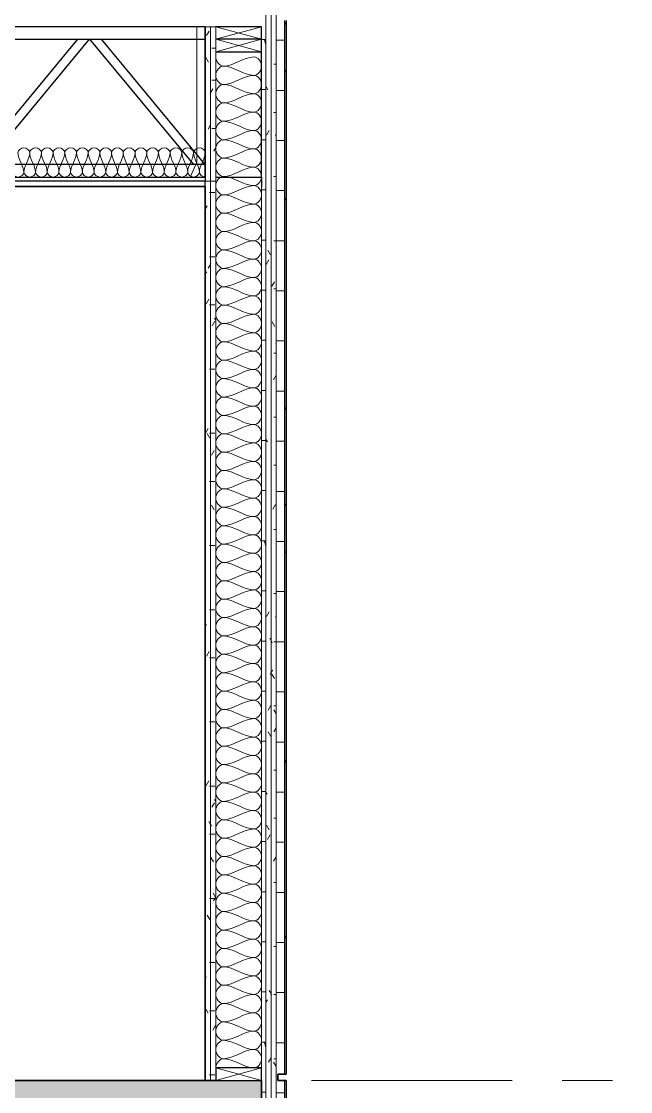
# Model space of a CAD drawing. Header units: inches. Extents: x 6 to 8416, y -388 to 6104.
# Drawn here: x 2359.9 to 2432.8, y 5347.7 to 5475.8 of the extents above; entities that cross this region are included whole.
import ezdxf

# ---------------------------------------------------------------- set-up
doc = ezdxf.new("R2010")
doc.units = ezdxf.units.IN
doc.header["$MEASUREMENT"] = 0
doc.linetypes.add('Center 1_2_', pattern=[42, 24, -6, 6, -6])
for name, color, linetype, lineweight in [('A-DETL', 90, 'Continuous', 13), ('A-DETL-GENF', 92, 'Continuous', 13), ('A-FLOR', 192, 'Continuous', 18), ('A-FLOR-LEVL', 51, 'Continuous', 13), ('A-FLOR-MCUT', 51, 'Continuous', 25), ('A-FLOR-PATT', 8, 'Continuous', 35), ('A-WALL', 113, 'Continuous', 25), ('A-WALL-PATT', 111, 'Continuous', 35)]:
    doc.layers.add(name, color=color, linetype=linetype, lineweight=lineweight)
pattern_1 = [(0, (2370.89, 5497.5), (0, 60), [60, 0, 0, 0]), (284.036, (2411.69, 5509.5), (59.99915, -180.0005), [12.369, -235.017]), (284.036, (2409.29, 5509.5), (59.99915, -180.0005), [12.369, -235.017]), (284.036, (2406.89, 5509.5), (59.99915, -180.0005), [12.369, -235.017]), (284.036, (2375.69, 5521.5), (59.99915, -180.0005), [12.369, -235.017]), (284.036, (2373.29, 5521.5), (59.99915, -180.0005), [12.369, -235.017]), (284.036, (2370.89, 5521.5), (59.99915, -180.0005), [12.369, -235.017]), (284.036, (2393.69, 5533.5), (59.99915, -180.0005), [12.369, -235.017]), (284.036, (2391.29, 5533.5), (59.99915, -180.0005), [12.369, -235.017]), (284.036, (2388.89, 5533.5), (59.99915, -180.0005), [12.369, -235.017]), (284.036, (2411.69, 5545.5), (59.99915, -180.0005), [12.369, -235.017]), (284.036, (2409.29, 5545.5), (59.99915, -180.0005), [12.369, -235.017]), (284.036, (2406.89, 5545.5), (59.99915, -180.0005), [12.369, -235.017]), (284.036, (2375.69, 5557.5), (59.99915, -180.0005), [12.369, -235.017]), (284.036, (2373.29, 5557.5), (59.99915, -180.0005), [12.369, -235.017]), (284.036, (2370.89, 5557.5), (59.99915, -180.0005), [12.369, -235.017]), (0, (2370.89, 5503.5), (0, 60), [60, 0, 0, 0]), (0, (2370.89, 5509.5), (0, 60), [60, 0, 0, 0]), (0, (2370.89, 5515.5), (0, 60), [60, 0, 0, 0]), (0, (2370.89, 5521.5), (0, 60), [60, 0, 0, 0]), (0, (2370.89, 5527.5), (0, 60), [60, 0, 0, 0]), (0, (2370.89, 5533.5), (0, 60), [60, 0, 0, 0]), (0, (2370.89, 5539.5), (0, 60), [60, 0, 0, 0]), (0, (2370.89, 5545.5), (0, 60), [60, 0, 0, 0]), (0, (2370.89, 5551.5), (0, 60), [60, 0, 0, 0])]
pattern_2 = [(0, (2370.8895, 5497.5), (7.68, 1.92), [0.6336, -5.126, 0.6336, -5.126, -30.72]), (0, (2370.8895, 5497.5), (7.68, 1.92), [-11.52, 0.6336, -10.886, 0.6336, -5.126, -13.44]), (0, (2370.8895, 5497.5), (7.68, 1.92), [-28.8, 0.6336, -3.206, 0.6336, -8.966]), (120, (2373.7695, 5498.46), (-5.502769, 5.691075), [0.6336, -5.126, 0.6336, -5.126, -30.72]), (120, (2373.7695, 5498.46), (-5.502769, 5.691075), [-11.52, 0.6336, -10.886, 0.6336, -5.126, -13.44]), (120, (2373.7695, 5498.46), (-5.502769, 5.691075), [-28.8, 0.6336, -3.206, 0.6336, -8.966]), (240, (2374.7295, 5502.3), (-2.177231, -7.611075), [0.6336, -5.126, 0.6336, -5.126, -30.72]), (240, (2374.7295, 5502.3), (-2.177231, -7.611075), [-11.52, 0.6336, -10.886, 0.6336, -5.126, -13.44]), (240, (2374.7295, 5502.3), (-2.177231, -7.611075), [-28.8, 0.6336, -3.206, 0.6336, -8.966])]
pattern_3 = [(0, (42.242, 5497.5), (7.68, 1.92), [0.6336, -5.126, 0.6336, -5.126, -30.72]), (0, (42.242, 5497.5), (7.68, 1.92), [-11.52, 0.6336, -10.886, 0.6336, -5.126, -13.44]), (0, (42.242, 5497.5), (7.68, 1.92), [-28.8, 0.6336, -3.206, 0.6336, -8.966]), (120, (45.122, 5498.46), (-5.50277, 5.691075), [0.6336, -5.126, 0.6336, -5.126, -30.72]), (120, (45.122, 5498.46), (-5.50277, 5.691075), [-11.52, 0.6336, -10.886, 0.6336, -5.126, -13.44]), (120, (45.122, 5498.46), (-5.50277, 5.691075), [-28.8, 0.6336, -3.206, 0.6336, -8.966]), (240, (46.082, 5502.3), (-2.17723, -7.611075), [0.6336, -5.126, 0.6336, -5.126, -30.72]), (240, (46.082, 5502.3), (-2.17723, -7.611075), [-11.52, 0.6336, -10.886, 0.6336, -5.126, -13.44]), (240, (46.082, 5502.3), (-2.17723, -7.611075), [-28.8, 0.6336, -3.206, 0.6336, -8.966])]

# ---------------------------------------------------------------- blocks, each defined once
blk = doc.blocks.new('06 Medium Load Wood Joist-Side-AM - 18_-20155754-WALL SECTION - BACK OF HOUSE')
at = {"layer": 'A-DETL-GENF', "lineweight": 25}
for p, q in [((53.25, 5475.12), (12.79, 5475.12)), ((11.72, 5473.62), (24.14, 5458.62)), ((12.79, 5473.62), (53.25, 5473.62)), ((25.56, 5458.62), (13.14, 5473.62)), ((37.98, 5473.62), (25.56, 5458.62)), ((26.98, 5458.62), (39.41, 5473.62)), ((39.41, 5473.62), (51.83, 5458.62)), ((53.25, 5458.62), (40.83, 5473.62)), ((53.25, 5458.62), (12.76, 5458.62)), ((12.76, 5457.12), (53.25, 5457.12))]:
    blk.add_line(p, q, dxfattribs=at)
blk = doc.blocks.new('06 Nominal Cut Lumber-Section-AM1 - 2x6 Section-9014713-WALL SECTION - BACK OF HOUSE')
at = {"layer": 'A-DETL-GENF', "lineweight": 25}
for p, q in [((60, 5475.125), (54.5, 5475.125)), ((60, 5473.625), (60, 5475.125))]:
    blk.add_line(p, q, dxfattribs=at)
at = {"layer": 'A-DETL-GENF'}
for p, q in [((54.5, 5475.125), (60, 5473.625)), ((54.5, 5473.625), (60, 5475.125))]:
    blk.add_line(p, q, dxfattribs=at)
blk = doc.blocks.new('06 Nominal Cut Lumber-Section-AM1 - 2x6 Section-16986702-WALL SECTION - BACK OF HOUSE')
at = {"layer": 'A-DETL-GENF', "lineweight": 25}
for p, q in [((60, 5473.625), (54.5, 5473.625)), ((60, 5472.125), (60, 5473.625)), ((54.5, 5472.125), (60, 5472.125))]:
    blk.add_line(p, q, dxfattribs=at)
at = {"layer": 'A-DETL-GENF'}
for p, q in [((54.5, 5472.125), (60, 5473.625)), ((54.5, 5473.625), (60, 5472.125))]:
    blk.add_line(p, q, dxfattribs=at)
blk = doc.blocks.new('09 GypsumWallboardTypeX-Section-AM - 5_8_-20133690-WALL SECTION - BACK OF HOUSE')
at = {"layer": 'A-DETL-GENF'}
h = blk.add_hatch(dxfattribs=at)
h.set_pattern_fill('FP_25', color=256, style=0, pattern_type=2)
h.set_pattern_definition(pattern_3)
h.paths.add_polyline_path([(54.5, 5456.625), (54.5, 5475.125), (53.875, 5475.125), (53.875, 5456.625)])
for p, q in [((54.5, 5475.125), (53.875, 5475.125)), ((54.5, 5456.625), (54.5, 5475.125)), ((53.875, 5456.625), (54.5, 5456.625))]:
    blk.add_line(p, q, dxfattribs=at)
blk = doc.blocks.new('09 GypsumWallboardTypeX-Section-AM - 5_8_-V52-WALL SECTION - BACK OF HOUSE')
at = {"layer": 'A-DETL-GENF'}
h = blk.add_hatch(dxfattribs=at)
h.set_pattern_fill('FP_25', color=256, style=0, pattern_type=2)
h.set_pattern_definition(pattern_3)
h.paths.add_polyline_path([(53.875, 5456.625), (53.875, 5475.125), (53.25, 5475.125), (53.25, 5456.625)])
at = {"layer": 'A-DETL-GENF', "lineweight": 25}
blk.add_line((53.25, 5475.125), (53.25, 5456.625), dxfattribs=at)
at = {"layer": 'A-DETL-GENF'}
for p, q in [((53.875, 5475.125), (53.25, 5475.125)), ((53.875, 5456.625), (53.875, 5475.125)), ((53.25, 5456.625), (53.875, 5456.625))]:
    blk.add_line(p, q, dxfattribs=at)
blk = doc.blocks.new('06-Framing-Joist Hanger-Top Hung-AM - 18_ Nominal-20148674-WALL SECTION - BACK OF HOUSE')
at = {"layer": 'A-DETL-GENF'}
for p, q in [((53.25, 5475.12), (52.25, 5475.12)), ((52.25, 5475.12), (52.25, 5458.89)), ((53.19, 5475.12), (53.19, 5457.12)), ((53.25, 5457.12), (53.25, 5475.12)), ((52.25, 5458.89), (51.47, 5457.21)), ((51.47, 5457.21), (51.47, 5457.12)), ((53.19, 5457.12), (51.47, 5457.12)), ((53.19, 5457.12), (53.25, 5457.12))]:
    blk.add_line(p, q, dxfattribs=at)
blk = doc.blocks.new('06 Nominal Cut Lumber-Section-AM1 - 2x6 Section-V86-WALL SECTION - BACK OF HOUSE')
at = {"layer": 'A-DETL-GENF', "lineweight": 25}
for p, q in [((60, 5350.5), (54.5, 5350.5)), ((54.5, 5350.5), (54.5, 5349)), ((60, 5349), (60, 5350.5)), ((54.5, 5349), (60, 5349))]:
    blk.add_line(p, q, dxfattribs=at)
at = {"layer": 'A-DETL-GENF'}
for p, q in [((54.5, 5349), (60, 5350.5)), ((54.5, 5350.5), (60, 5349))]:
    blk.add_line(p, q, dxfattribs=at)

msp = doc.modelspace()

# ---------------------------------------------------------------- hatches: boundary and pattern name
at = {"layer": 'A-DETL-GENF'}
h = msp.add_hatch(dxfattribs=at)
h.set_pattern_fill('FP_21', color=135, style=0, pattern_type=2)
h.set_pattern_definition([(50, (2370.8895, 5497.5), (6.886, -0.6021), [0.72, -7.92]), (355, (2370.8895, 5497.5), (-1.33176, 7.22055), [0.576, -6.336]), (100.451, (2371.4635, 5497.45), (5.55363, 6.6182), [0.61191, -6.731]), (46.184, (2370.8895, 5499.42), (10.24564, -1.58893), [1.08, -11.88]), (96.636, (2371.744, 5499.288), (8.97244, 9.3515), [0.91786, -10.096]), (351.184, (2370.89, 5499.42), (8.9732, 9.35123), [0.864, -9.504]), (21, (2371.8495, 5498.94), (5.73073, -3.865), [0.72, -7.92]), (326, (2371.8495, 5498.94), (2.33581, 6.96088), [0.576, -6.336]), (71.451, (2372.3275, 5498.618), (8.06588, 3.09595), [0.61191, -6.731]), (37.5, (2370.8895, 5497.5), (0.116866, 3.195478), [0.06336, -6.196, 0.06336, -6.369, -6.36]), (37.5, (2370.8895, 5497.5), (0.116866, 3.195478), [-12.691, 0.06336, -6.297]), (7.5, (2370.8895, 5497.5), (2.52543, 3.786025), [0.06336, -3.604, 0.06336, -6.052, -2.424]), (7.5, (2370.8895, 5497.5), (2.52543, 3.786025), [-9.782, 0.06336, -2.361]), (327.5, (2368.7485, 5497.5), (5.124369, -0.216176), [0.06336, -2.337, 0.06336, -7.425, -9.936]), (327.5, (2368.7485, 5497.5), (5.124369, -0.216176), [-9.888, 0.06336, -9.873]), (317.5, (2367.7885, 5497.5), (5.59833, 0.96141), [0.06336, -3.057, 0.06336, -4.909, -7.056]), (317.5, (2367.7885, 5497.5), (5.59833, 0.96141), [-8.093, 0.06336, -6.993])])
h.paths.add_polyline_path([(2266.14750214, 5333), (2388.64750214, 5333), (2388.64750214, 5349), (2196.64750214, 5349), (2196.64750214, 5333), (2265.64750214, 5333)])
at = {"layer": 'A-FLOR-PATT', "lineweight": 13}
h = msp.add_hatch(dxfattribs=at)
h.set_pattern_fill('FP_23', color=256, style=0, pattern_type=2)
h.set_pattern_definition(pattern_1)
h.paths.add_polyline_path([(2196.64750214, 5475.125), (2388.64750214, 5475.125), (2388.64750214, 5475.875), (2196.64750214, 5475.875)])
at = {"layer": 'A-WALL-PATT', "lineweight": 13}
h = msp.add_hatch(dxfattribs=at)
h.set_pattern_fill('FP_23', color=256, style=0, pattern_type=2)
h.set_pattern_definition(pattern_1)
h.paths.add_polyline_path([(2389.14750214, 5330.25), (2389.14750214, 5475.875), (2388.64750214, 5475.875), (2388.64750214, 5330.25)])
h = msp.add_hatch(dxfattribs=at)
h.set_pattern_fill('FP_25', color=256, style=0, pattern_type=2)
h.set_pattern_definition(pattern_2)
h.paths.add_polyline_path([(2389.77250214, 5330.25), (2389.77250214, 5475.875), (2389.14750214, 5475.875), (2389.14750214, 5330.25)])
h = msp.add_hatch(dxfattribs=at)
h.set_pattern_fill('FP_25', color=256, style=0, pattern_type=2)
h.set_pattern_definition(pattern_2)
h.paths.add_polyline_path([(2390.39750214, 5330.25), (2390.39750214, 5475.875), (2389.77250214, 5475.875), (2389.77250214, 5330.25)])
h = msp.add_hatch(dxfattribs=at)
h.set_pattern_fill('FP_22', color=256, style=0, pattern_type=2)
h.set_pattern_definition([(0, (2370.8895, 5497.5), (0, 6), []), (90, (2370.8895, 5497.5), (-6, 4e-16), [])])
h.paths.add_polyline_path([(2391.39750214, 5330.25), (2391.39750214, 5349), (2390.58500214, 5349), (2390.58500214, 5349.75), (2391.39750214, 5349.75), (2391.39750214, 5475.875), (2390.39750214, 5475.875), (2390.39750214, 5330.25)])
h = msp.add_hatch(dxfattribs=at)
h.set_pattern_fill('FP_25', color=256, style=0, pattern_type=2)
h.set_pattern_definition(pattern_2)
h.paths.add_polyline_path([(2391.39750214, 5330.25), (2391.58500214, 5330.25), (2391.58500214, 5349), (2391.39750214, 5349)])
h.paths.add_polyline_path([(2391.58500214, 5349.75), (2391.58500214, 5475.875), (2391.39750214, 5475.875), (2391.39750214, 5349.75)])
h = msp.add_hatch(dxfattribs=at)
h.set_pattern_fill('FP_25', color=256, style=0, pattern_type=2)
h.set_pattern_definition(pattern_2)
h.paths.add_polyline_path([(2381.97880296, 5349), (2382.52250214, 5349), (2382.52250214, 5456.625), (2381.89750214, 5456.625), (2381.89750214, 5349)])
h = msp.add_hatch(dxfattribs=at)
h.set_pattern_fill('FP_25', color=256, style=0, pattern_type=2)
h.set_pattern_definition(pattern_2)
h.paths.add_polyline_path([(2383.14750214, 5349), (2383.14750214, 5456.625), (2382.52250214, 5456.625), (2382.52250214, 5349), (2382.60380296, 5349)])

# ---------------------------------------------------------------- linework, layer by layer
at = {"layer": 'A-DETL', "lineweight": 35}
for p, q in [((2383.14750214, 5349), (2266.77250214, 5349)), ((2388.64750214, 5333), (2388.64750214, 5349))]:
    msp.add_line(p, q, dxfattribs=at)
at = {"layer": 'A-DETL'}
for points in [[(2384.06416881, 5470.4), (2383.632048, 5470.4), (2383.14750214, 5470.98145503), (2383.14750214, 5471.5)], [(2387.73083548, 5471.5), (2386.47099765, 5471.5), (2385.32400664, 5470.4), (2384.06416881, 5470.4)], [(2387.73083548, 5469.3), (2388.16295629, 5469.3), (2389.132048, 5470.4), (2388.16295629, 5471.5), (2387.73083548, 5471.5)], [(2384.06416881, 5468.2), (2383.632048, 5468.2), (2382.66295629, 5469.3), (2383.632048, 5470.4), (2384.06416881, 5470.4)], [(2384.06416881, 5470.4), (2385.32400664, 5470.4), (2386.47099765, 5469.3), (2387.73083548, 5469.3)], [(2387.73083548, 5469.3), (2386.47099765, 5469.3), (2385.32400664, 5468.2), (2384.06416881, 5468.2)], [(2387.73083548, 5467.1), (2388.16295629, 5467.1), (2389.132048, 5468.2), (2388.16295629, 5469.3), (2387.73083548, 5469.3)], [(2384.06416881, 5466), (2383.632048, 5466), (2382.66295629, 5467.1), (2383.632048, 5468.2), (2384.06416881, 5468.2)], [(2384.06416881, 5468.2), (2385.32400664, 5468.2), (2386.47099765, 5467.1), (2387.73083548, 5467.1)], [(2387.73083548, 5467.1), (2386.47099765, 5467.1), (2385.32400664, 5466), (2384.06416881, 5466)], [(2387.73083548, 5464.9), (2388.16295629, 5464.9), (2389.132048, 5466), (2388.16295629, 5467.1), (2387.73083548, 5467.1)], [(2384.06416881, 5463.8), (2383.632048, 5463.8), (2382.66295629, 5464.9), (2383.632048, 5466), (2384.06416881, 5466)], [(2384.06416881, 5466), (2385.32400664, 5466), (2386.47099765, 5464.9), (2387.73083548, 5464.9)], [(2387.73083548, 5464.9), (2386.47099765, 5464.9), (2385.32400664, 5463.8), (2384.06416881, 5463.8)], [(2387.73083548, 5462.7), (2388.16295629, 5462.7), (2389.132048, 5463.8), (2388.16295629, 5464.9), (2387.73083548, 5464.9)], [(2384.06416881, 5461.6), (2383.632048, 5461.6), (2382.66295629, 5462.7), (2383.632048, 5463.8), (2384.06416881, 5463.8)], [(2384.06416881, 5463.8), (2385.32400664, 5463.8), (2386.47099765, 5462.7), (2387.73083548, 5462.7)], [(2387.73083548, 5462.7), (2386.47099765, 5462.7), (2385.32400664, 5461.6), (2384.06416881, 5461.6)], [(2387.73083548, 5460.5), (2388.16295629, 5460.5), (2389.132048, 5461.6), (2388.16295629, 5462.7), (2387.73083548, 5462.7)], [(2384.06416881, 5459.4), (2383.632048, 5459.4), (2382.66295629, 5460.5), (2383.632048, 5461.6), (2384.06416881, 5461.6)], [(2384.06416881, 5461.6), (2385.32400664, 5461.6), (2386.47099765, 5460.5), (2387.73083548, 5460.5)], [(2360.89750214, 5460.04166667), (2360.89750214, 5460.31665264), (2360.19750214, 5460.93334736), (2359.49750214, 5460.31665264), (2359.49750214, 5460.04166667)], [(2359.49750214, 5460.04166667), (2359.49750214, 5459.23995168), (2360.19750214, 5458.51004832), (2360.19750214, 5457.70833333)], [(2360.19750214, 5457.70833333), (2360.19750214, 5458.51004832), (2360.89750214, 5459.23995168), (2360.89750214, 5460.04166667)], [(2362.29750214, 5460.04166667), (2362.29750214, 5460.31665264), (2361.59750214, 5460.93334736), (2360.89750214, 5460.31665264), (2360.89750214, 5460.04166667)], [(2360.89750214, 5460.04166667), (2360.89750214, 5459.23995168), (2361.59750214, 5458.51004832), (2361.59750214, 5457.70833333)], [(2361.59750214, 5457.70833333), (2361.59750214, 5458.51004832), (2362.29750214, 5459.23995168), (2362.29750214, 5460.04166667)], [(2363.69750214, 5460.04166667), (2363.69750214, 5460.31665264), (2362.99750214, 5460.93334736), (2362.29750214, 5460.31665264), (2362.29750214, 5460.04166667)], [(2362.29750214, 5460.04166667), (2362.29750214, 5459.23995168), (2362.99750214, 5458.51004832), (2362.99750214, 5457.70833333)], [(2362.99750214, 5457.70833333), (2362.99750214, 5458.51004832), (2363.69750214, 5459.23995168), (2363.69750214, 5460.04166667)], [(2365.09750214, 5460.04166667), (2365.09750214, 5460.31665264), (2364.39750214, 5460.93334736), (2363.69750214, 5460.31665264), (2363.69750214, 5460.04166667)], [(2363.69750214, 5460.04166667), (2363.69750214, 5459.23995168), (2364.39750214, 5458.51004832), (2364.39750214, 5457.70833333)], [(2364.39750214, 5457.70833333), (2364.39750214, 5458.51004832), (2365.09750214, 5459.23995168), (2365.09750214, 5460.04166667)], [(2366.49750214, 5460.04166667), (2366.49750214, 5460.31665264), (2365.79750214, 5460.93334736), (2365.09750214, 5460.31665264), (2365.09750214, 5460.04166667)], [(2365.09750214, 5460.04166667), (2365.09750214, 5459.23995168), (2365.79750214, 5458.51004832), (2365.79750214, 5457.70833333)], [(2365.79750214, 5457.70833333), (2365.79750214, 5458.51004832), (2366.49750214, 5459.23995168), (2366.49750214, 5460.04166667)], [(2367.89750214, 5460.04166667), (2367.89750214, 5460.31665264), (2367.19750214, 5460.93334736), (2366.49750214, 5460.31665264), (2366.49750214, 5460.04166667)], [(2366.49750214, 5460.04166667), (2366.49750214, 5459.23995168), (2367.19750214, 5458.51004832), (2367.19750214, 5457.70833333)], [(2367.19750214, 5457.70833333), (2367.19750214, 5458.51004832), (2367.89750214, 5459.23995168), (2367.89750214, 5460.04166667)], [(2369.29750214, 5460.04166667), (2369.29750214, 5460.31665264), (2368.59750214, 5460.93334736), (2367.89750214, 5460.31665264), (2367.89750214, 5460.04166667)], [(2367.89750214, 5460.04166667), (2367.89750214, 5459.23995168), (2368.59750214, 5458.51004832), (2368.59750214, 5457.70833333)], [(2368.59750214, 5457.70833333), (2368.59750214, 5458.51004832), (2369.29750214, 5459.23995168), (2369.29750214, 5460.04166667)], [(2370.69750214, 5460.04166667), (2370.69750214, 5460.31665264), (2369.99750214, 5460.93334736), (2369.29750214, 5460.31665264), (2369.29750214, 5460.04166667)], [(2369.29750214, 5460.04166667), (2369.29750214, 5459.23995168), (2369.99750214, 5458.51004832), (2369.99750214, 5457.70833333)], [(2369.99750214, 5457.70833333), (2369.99750214, 5458.51004832), (2370.69750214, 5459.23995168), (2370.69750214, 5460.04166667)], [(2372.09750214, 5460.04166667), (2372.09750214, 5460.31665264), (2371.39750214, 5460.93334736), (2370.69750214, 5460.31665264), (2370.69750214, 5460.04166667)], [(2370.69750214, 5460.04166667), (2370.69750214, 5459.23995168), (2371.39750214, 5458.51004832), (2371.39750214, 5457.70833333)], [(2371.39750214, 5457.70833333), (2371.39750214, 5458.51004832), (2372.09750214, 5459.23995168), (2372.09750214, 5460.04166667)], [(2373.49750214, 5460.04166667), (2373.49750214, 5460.31665264), (2372.79750214, 5460.93334736), (2372.09750214, 5460.31665264), (2372.09750214, 5460.04166667)], [(2372.09750214, 5460.04166667), (2372.09750214, 5459.23995168), (2372.79750214, 5458.51004832), (2372.79750214, 5457.70833333)], [(2372.79750214, 5457.70833333), (2372.79750214, 5458.51004832), (2373.49750214, 5459.23995168), (2373.49750214, 5460.04166667)], [(2374.89750214, 5460.04166667), (2374.89750214, 5460.31665264), (2374.19750214, 5460.93334736), (2373.49750214, 5460.31665264), (2373.49750214, 5460.04166667)], [(2373.49750214, 5460.04166667), (2373.49750214, 5459.23995168), (2374.19750214, 5458.51004832), (2374.19750214, 5457.70833333)], [(2374.19750214, 5457.70833333), (2374.19750214, 5458.51004832), (2374.89750214, 5459.23995168), (2374.89750214, 5460.04166667)], [(2376.29750214, 5460.04166667), (2376.29750214, 5460.31665264), (2375.59750214, 5460.93334736), (2374.89750214, 5460.31665264), (2374.89750214, 5460.04166667)], [(2374.89750214, 5460.04166667), (2374.89750214, 5459.23995168), (2375.59750214, 5458.51004832), (2375.59750214, 5457.70833333)], [(2375.59750214, 5457.70833333), (2375.59750214, 5458.51004832), (2376.29750214, 5459.23995168), (2376.29750214, 5460.04166667)], [(2377.69750214, 5460.04166667), (2377.69750214, 5460.31665264), (2376.99750214, 5460.93334736), (2376.29750214, 5460.31665264), (2376.29750214, 5460.04166667)], [(2376.29750214, 5460.04166667), (2376.29750214, 5459.23995168), (2376.99750214, 5458.51004832), (2376.99750214, 5457.70833333)], [(2376.99750214, 5457.70833333), (2376.99750214, 5458.51004832), (2377.69750214, 5459.23995168), (2377.69750214, 5460.04166667)], [(2379.09750214, 5460.04166667), (2379.09750214, 5460.31665264), (2378.39750214, 5460.93334736), (2377.69750214, 5460.31665264), (2377.69750214, 5460.04166667)], [(2377.69750214, 5460.04166667), (2377.69750214, 5459.23995168), (2378.39750214, 5458.51004832), (2378.39750214, 5457.70833333)], [(2378.39750214, 5457.70833333), (2378.39750214, 5458.51004832), (2379.09750214, 5459.23995168), (2379.09750214, 5460.04166667)], [(2380.49750214, 5460.04166667), (2380.49750214, 5460.31665264), (2379.79750214, 5460.93334736), (2379.09750214, 5460.31665264), (2379.09750214, 5460.04166667)], [(2379.09750214, 5460.04166667), (2379.09750214, 5459.23995168), (2379.79750214, 5458.51004832), (2379.79750214, 5457.70833333)], [(2379.79750214, 5457.70833333), (2379.79750214, 5458.51004832), (2380.49750214, 5459.23995168), (2380.49750214, 5460.04166667)], [(2381.89750214, 5460.04166667), (2381.89750214, 5460.31665264), (2381.19750214, 5460.93334736), (2380.49750214, 5460.31665264), (2380.49750214, 5460.04166667)], [(2380.49750214, 5460.04166667), (2380.49750214, 5459.23995168), (2381.19750214, 5458.51004832), (2381.19750214, 5457.70833333)], [(2381.19750214, 5457.70833333), (2381.19750214, 5458.51004832), (2381.89750214, 5459.23995168), (2381.89750214, 5460.04166667)], [(2384.06416881, 5457.2), (2383.632048, 5457.2), (2382.66295629, 5458.3), (2383.632048, 5459.4), (2384.06416881, 5459.4)], [(2387.73083548, 5460.5), (2386.47099765, 5460.5), (2385.32400664, 5459.4), (2384.06416881, 5459.4)], [(2384.06416881, 5459.4), (2385.32400664, 5459.4), (2386.47099765, 5458.3), (2387.73083548, 5458.3)], [(2387.73083548, 5458.3), (2388.16295629, 5458.3), (2389.132048, 5459.4), (2388.16295629, 5460.5), (2387.73083548, 5460.5)], [(2387.73083548, 5458.3), (2386.47099765, 5458.3), (2385.32400664, 5457.2), (2384.06416881, 5457.2)], [(2387.73083548, 5456.1), (2388.16295629, 5456.1), (2389.132048, 5457.2), (2388.16295629, 5458.3), (2387.73083548, 5458.3)], [(2360.19750214, 5457.70833333), (2360.19750214, 5457.43334736), (2359.49750214, 5456.81665264), (2358.79750214, 5457.43334736), (2358.79750214, 5457.70833333)], [(2361.59750214, 5457.70833333), (2361.59750214, 5457.43334736), (2360.89750214, 5456.81665264), (2360.19750214, 5457.43334736), (2360.19750214, 5457.70833333)], [(2362.99750214, 5457.70833333), (2362.99750214, 5457.43334736), (2362.29750214, 5456.81665264), (2361.59750214, 5457.43334736), (2361.59750214, 5457.70833333)], [(2364.39750214, 5457.70833333), (2364.39750214, 5457.43334736), (2363.69750214, 5456.81665264), (2362.99750214, 5457.43334736), (2362.99750214, 5457.70833333)], [(2365.79750214, 5457.70833333), (2365.79750214, 5457.43334736), (2365.09750214, 5456.81665264), (2364.39750214, 5457.43334736), (2364.39750214, 5457.70833333)], [(2367.19750214, 5457.70833333), (2367.19750214, 5457.43334736), (2366.49750214, 5456.81665264), (2365.79750214, 5457.43334736), (2365.79750214, 5457.70833333)], [(2368.59750214, 5457.70833333), (2368.59750214, 5457.43334736), (2367.89750214, 5456.81665264), (2367.19750214, 5457.43334736), (2367.19750214, 5457.70833333)], [(2369.99750214, 5457.70833333), (2369.99750214, 5457.43334736), (2369.29750214, 5456.81665264), (2368.59750214, 5457.43334736), (2368.59750214, 5457.70833333)], [(2371.39750214, 5457.70833333), (2371.39750214, 5457.43334736), (2370.69750214, 5456.81665264), (2369.99750214, 5457.43334736), (2369.99750214, 5457.70833333)], [(2372.79750214, 5457.70833333), (2372.79750214, 5457.43334736), (2372.09750214, 5456.81665264), (2371.39750214, 5457.43334736), (2371.39750214, 5457.70833333)], [(2374.19750214, 5457.70833333), (2374.19750214, 5457.43334736), (2373.49750214, 5456.81665264), (2372.79750214, 5457.43334736), (2372.79750214, 5457.70833333)], [(2375.59750214, 5457.70833333), (2375.59750214, 5457.43334736), (2374.89750214, 5456.81665264), (2374.19750214, 5457.43334736), (2374.19750214, 5457.70833333)], [(2376.99750214, 5457.70833333), (2376.99750214, 5457.43334736), (2376.29750214, 5456.81665264), (2375.59750214, 5457.43334736), (2375.59750214, 5457.70833333)], [(2378.39750214, 5457.70833333), (2378.39750214, 5457.43334736), (2377.69750214, 5456.81665264), (2376.99750214, 5457.43334736), (2376.99750214, 5457.70833333)], [(2379.79750214, 5457.70833333), (2379.79750214, 5457.43334736), (2379.09750214, 5456.81665264), (2378.39750214, 5457.43334736), (2378.39750214, 5457.70833333)], [(2381.19750214, 5457.70833333), (2381.19750214, 5457.43334736), (2380.49750214, 5456.81665264), (2379.79750214, 5457.43334736), (2379.79750214, 5457.70833333)], [(2381.89750214, 5457.125), (2381.56751898, 5457.125), (2381.19750214, 5457.43334736), (2381.19750214, 5457.70833333)], [(2384.06416881, 5455), (2383.632048, 5455), (2382.66295629, 5456.1), (2383.632048, 5457.2), (2384.06416881, 5457.2)], [(2384.06416881, 5457.2), (2385.32400664, 5457.2), (2386.47099765, 5456.1), (2387.73083548, 5456.1)], [(2387.73083548, 5456.1), (2386.47099765, 5456.1), (2385.32400664, 5455), (2384.06416881, 5455)], [(2387.73083548, 5453.9), (2388.16295629, 5453.9), (2389.132048, 5455), (2388.16295629, 5456.1), (2387.73083548, 5456.1)], [(2384.06416881, 5452.8), (2383.632048, 5452.8), (2382.66295629, 5453.9), (2383.632048, 5455), (2384.06416881, 5455)], [(2384.06416881, 5455), (2385.32400664, 5455), (2386.47099765, 5453.9), (2387.73083548, 5453.9)], [(2387.73083548, 5453.9), (2386.47099765, 5453.9), (2385.32400664, 5452.8), (2384.06416881, 5452.8)], [(2387.73083548, 5451.7), (2388.16295629, 5451.7), (2389.132048, 5452.8), (2388.16295629, 5453.9), (2387.73083548, 5453.9)], [(2384.06416881, 5450.6), (2383.632048, 5450.6), (2382.66295629, 5451.7), (2383.632048, 5452.8), (2384.06416881, 5452.8)], [(2384.06416881, 5452.8), (2385.32400664, 5452.8), (2386.47099765, 5451.7), (2387.73083548, 5451.7)], [(2387.73083548, 5451.7), (2386.47099765, 5451.7), (2385.32400664, 5450.6), (2384.06416881, 5450.6)], [(2387.73083548, 5449.5), (2388.16295629, 5449.5), (2389.132048, 5450.6), (2388.16295629, 5451.7), (2387.73083548, 5451.7)], [(2384.06416881, 5448.4), (2383.632048, 5448.4), (2382.66295629, 5449.5), (2383.632048, 5450.6), (2384.06416881, 5450.6)], [(2384.06416881, 5450.6), (2385.32400664, 5450.6), (2386.47099765, 5449.5), (2387.73083548, 5449.5)], [(2387.73083548, 5449.5), (2386.47099765, 5449.5), (2385.32400664, 5448.4), (2384.06416881, 5448.4)], [(2387.73083548, 5447.3), (2388.16295629, 5447.3), (2389.132048, 5448.4), (2388.16295629, 5449.5), (2387.73083548, 5449.5)], [(2384.06416881, 5446.2), (2383.632048, 5446.2), (2382.66295629, 5447.3), (2383.632048, 5448.4), (2384.06416881, 5448.4)], [(2384.06416881, 5448.4), (2385.32400664, 5448.4), (2386.47099765, 5447.3), (2387.73083548, 5447.3)], [(2387.73083548, 5447.3), (2386.47099765, 5447.3), (2385.32400664, 5446.2), (2384.06416881, 5446.2)], [(2387.73083548, 5445.1), (2388.16295629, 5445.1), (2389.132048, 5446.2), (2388.16295629, 5447.3), (2387.73083548, 5447.3)], [(2384.06416881, 5444), (2383.632048, 5444), (2382.66295629, 5445.1), (2383.632048, 5446.2), (2384.06416881, 5446.2)], [(2384.06416881, 5446.2), (2385.32400664, 5446.2), (2386.47099765, 5445.1), (2387.73083548, 5445.1)], [(2384.06416881, 5441.8), (2383.632048, 5441.8), (2382.66295629, 5442.9), (2383.632048, 5444), (2384.06416881, 5444)], [(2387.73083548, 5445.1), (2386.47099765, 5445.1), (2385.32400664, 5444), (2384.06416881, 5444)], [(2384.06416881, 5444), (2385.32400664, 5444), (2386.47099765, 5442.9), (2387.73083548, 5442.9)], [(2387.73083548, 5442.9), (2388.16295629, 5442.9), (2389.132048, 5444), (2388.16295629, 5445.1), (2387.73083548, 5445.1)], [(2387.73083548, 5442.9), (2386.47099765, 5442.9), (2385.32400664, 5441.8), (2384.06416881, 5441.8)], [(2387.73083548, 5440.7), (2388.16295629, 5440.7), (2389.132048, 5441.8), (2388.16295629, 5442.9), (2387.73083548, 5442.9)], [(2384.06416881, 5439.6), (2383.632048, 5439.6), (2382.66295629, 5440.7), (2383.632048, 5441.8), (2384.06416881, 5441.8)], [(2384.06416881, 5441.8), (2385.32400664, 5441.8), (2386.47099765, 5440.7), (2387.73083548, 5440.7)], [(2387.73083548, 5440.7), (2386.47099765, 5440.7), (2385.32400664, 5439.6), (2384.06416881, 5439.6)], [(2387.73083548, 5438.5), (2388.16295629, 5438.5), (2389.132048, 5439.6), (2388.16295629, 5440.7), (2387.73083548, 5440.7)], [(2384.06416881, 5437.4), (2383.632048, 5437.4), (2382.66295629, 5438.5), (2383.632048, 5439.6), (2384.06416881, 5439.6)], [(2384.06416881, 5439.6), (2385.32400664, 5439.6), (2386.47099765, 5438.5), (2387.73083548, 5438.5)], [(2387.73083548, 5438.5), (2386.47099765, 5438.5), (2385.32400664, 5437.4), (2384.06416881, 5437.4)], [(2387.73083548, 5436.3), (2388.16295629, 5436.3), (2389.132048, 5437.4), (2388.16295629, 5438.5), (2387.73083548, 5438.5)], [(2384.06416881, 5435.2), (2383.632048, 5435.2), (2382.66295629, 5436.3), (2383.632048, 5437.4), (2384.06416881, 5437.4)], [(2384.06416881, 5437.4), (2385.32400664, 5437.4), (2386.47099765, 5436.3), (2387.73083548, 5436.3)], [(2384.06416881, 5433), (2383.632048, 5433), (2382.66295629, 5434.1), (2383.632048, 5435.2), (2384.06416881, 5435.2)], [(2387.73083548, 5436.3), (2386.47099765, 5436.3), (2385.32400664, 5435.2), (2384.06416881, 5435.2)], [(2384.06416881, 5435.2), (2385.32400664, 5435.2), (2386.47099765, 5434.1), (2387.73083548, 5434.1)], [(2387.73083548, 5434.1), (2388.16295629, 5434.1), (2389.132048, 5435.2), (2388.16295629, 5436.3), (2387.73083548, 5436.3)], [(2387.73083548, 5434.1), (2386.47099765, 5434.1), (2385.32400664, 5433), (2384.06416881, 5433)], [(2387.73083548, 5431.9), (2388.16295629, 5431.9), (2389.132048, 5433), (2388.16295629, 5434.1), (2387.73083548, 5434.1)], [(2384.06416881, 5430.8), (2383.632048, 5430.8), (2382.66295629, 5431.9), (2383.632048, 5433), (2384.06416881, 5433)], [(2384.06416881, 5433), (2385.32400664, 5433), (2386.47099765, 5431.9), (2387.73083548, 5431.9)], [(2387.73083548, 5431.9), (2386.47099765, 5431.9), (2385.32400664, 5430.8), (2384.06416881, 5430.8)], [(2387.73083548, 5429.7), (2388.16295629, 5429.7), (2389.132048, 5430.8), (2388.16295629, 5431.9), (2387.73083548, 5431.9)], [(2384.06416881, 5428.6), (2383.632048, 5428.6), (2382.66295629, 5429.7), (2383.632048, 5430.8), (2384.06416881, 5430.8)], [(2384.06416881, 5430.8), (2385.32400664, 5430.8), (2386.47099765, 5429.7), (2387.73083548, 5429.7)], [(2387.73083548, 5429.7), (2386.47099765, 5429.7), (2385.32400664, 5428.6), (2384.06416881, 5428.6)], [(2387.73083548, 5427.5), (2388.16295629, 5427.5), (2389.132048, 5428.6), (2388.16295629, 5429.7), (2387.73083548, 5429.7)], [(2384.06416881, 5426.4), (2383.632048, 5426.4), (2382.66295629, 5427.5), (2383.632048, 5428.6), (2384.06416881, 5428.6)], [(2384.06416881, 5428.6), (2385.32400664, 5428.6), (2386.47099765, 5427.5), (2387.73083548, 5427.5)], [(2387.73083548, 5427.5), (2386.47099765, 5427.5), (2385.32400664, 5426.4), (2384.06416881, 5426.4)], [(2387.73083548, 5425.3), (2388.16295629, 5425.3), (2389.132048, 5426.4), (2388.16295629, 5427.5), (2387.73083548, 5427.5)], [(2384.06416881, 5424.2), (2383.632048, 5424.2), (2382.66295629, 5425.3), (2383.632048, 5426.4), (2384.06416881, 5426.4)], [(2384.06416881, 5426.4), (2385.32400664, 5426.4), (2386.47099765, 5425.3), (2387.73083548, 5425.3)], [(2387.73083548, 5425.3), (2386.47099765, 5425.3), (2385.32400664, 5424.2), (2384.06416881, 5424.2)], [(2387.73083548, 5423.1), (2388.16295629, 5423.1), (2389.132048, 5424.2), (2388.16295629, 5425.3), (2387.73083548, 5425.3)], [(2384.06416881, 5422), (2383.632048, 5422), (2382.66295629, 5423.1), (2383.632048, 5424.2), (2384.06416881, 5424.2)], [(2384.06416881, 5424.2), (2385.32400664, 5424.2), (2386.47099765, 5423.1), (2387.73083548, 5423.1)], [(2387.73083548, 5423.1), (2386.47099765, 5423.1), (2385.32400664, 5422), (2384.06416881, 5422)], [(2387.73083548, 5420.9), (2388.16295629, 5420.9), (2389.132048, 5422), (2388.16295629, 5423.1), (2387.73083548, 5423.1)], [(2384.06416881, 5419.8), (2383.632048, 5419.8), (2382.66295629, 5420.9), (2383.632048, 5422), (2384.06416881, 5422)], [(2384.06416881, 5422), (2385.32400664, 5422), (2386.47099765, 5420.9), (2387.73083548, 5420.9)], [(2384.06416881, 5417.6), (2383.632048, 5417.6), (2382.66295629, 5418.7), (2383.632048, 5419.8), (2384.06416881, 5419.8)], [(2387.73083548, 5420.9), (2386.47099765, 5420.9), (2385.32400664, 5419.8), (2384.06416881, 5419.8)], [(2384.06416881, 5419.8), (2385.32400664, 5419.8), (2386.47099765, 5418.7), (2387.73083548, 5418.7)], [(2387.73083548, 5418.7), (2388.16295629, 5418.7), (2389.132048, 5419.8), (2388.16295629, 5420.9), (2387.73083548, 5420.9)], [(2387.73083548, 5418.7), (2386.47099765, 5418.7), (2385.32400664, 5417.6), (2384.06416881, 5417.6)], [(2387.73083548, 5416.5), (2388.16295629, 5416.5), (2389.132048, 5417.6), (2388.16295629, 5418.7), (2387.73083548, 5418.7)], [(2384.06416881, 5415.4), (2383.632048, 5415.4), (2382.66295629, 5416.5), (2383.632048, 5417.6), (2384.06416881, 5417.6)], [(2384.06416881, 5417.6), (2385.32400664, 5417.6), (2386.47099765, 5416.5), (2387.73083548, 5416.5)], [(2387.73083548, 5416.5), (2386.47099765, 5416.5), (2385.32400664, 5415.4), (2384.06416881, 5415.4)], [(2387.73083548, 5414.3), (2388.16295629, 5414.3), (2389.132048, 5415.4), (2388.16295629, 5416.5), (2387.73083548, 5416.5)], [(2384.06416881, 5413.2), (2383.632048, 5413.2), (2382.66295629, 5414.3), (2383.632048, 5415.4), (2384.06416881, 5415.4)], [(2384.06416881, 5415.4), (2385.32400664, 5415.4), (2386.47099765, 5414.3), (2387.73083548, 5414.3)], [(2387.73083548, 5414.3), (2386.47099765, 5414.3), (2385.32400664, 5413.2), (2384.06416881, 5413.2)], [(2387.73083548, 5412.1), (2388.16295629, 5412.1), (2389.132048, 5413.2), (2388.16295629, 5414.3), (2387.73083548, 5414.3)], [(2384.06416881, 5411), (2383.632048, 5411), (2382.66295629, 5412.1), (2383.632048, 5413.2), (2384.06416881, 5413.2)], [(2384.06416881, 5413.2), (2385.32400664, 5413.2), (2386.47099765, 5412.1), (2387.73083548, 5412.1)], [(2387.73083548, 5412.1), (2386.47099765, 5412.1), (2385.32400664, 5411), (2384.06416881, 5411)], [(2387.73083548, 5409.9), (2388.16295629, 5409.9), (2389.132048, 5411), (2388.16295629, 5412.1), (2387.73083548, 5412.1)], [(2384.06416881, 5408.8), (2383.632048, 5408.8), (2382.66295629, 5409.9), (2383.632048, 5411), (2384.06416881, 5411)], [(2384.06416881, 5411), (2385.32400664, 5411), (2386.47099765, 5409.9), (2387.73083548, 5409.9)], [(2387.73083548, 5409.9), (2386.47099765, 5409.9), (2385.32400664, 5408.8), (2384.06416881, 5408.8)], [(2387.73083548, 5407.7), (2388.16295629, 5407.7), (2389.132048, 5408.8), (2388.16295629, 5409.9), (2387.73083548, 5409.9)], [(2384.06416881, 5406.6), (2383.632048, 5406.6), (2382.66295629, 5407.7), (2383.632048, 5408.8), (2384.06416881, 5408.8)], [(2384.06416881, 5408.8), (2385.32400664, 5408.8), (2386.47099765, 5407.7), (2387.73083548, 5407.7)], [(2387.73083548, 5407.7), (2386.47099765, 5407.7), (2385.32400664, 5406.6), (2384.06416881, 5406.6)], [(2387.73083548, 5405.5), (2388.16295629, 5405.5), (2389.132048, 5406.6), (2388.16295629, 5407.7), (2387.73083548, 5407.7)], [(2384.06416881, 5404.4), (2383.632048, 5404.4), (2382.66295629, 5405.5), (2383.632048, 5406.6), (2384.06416881, 5406.6)], [(2384.06416881, 5406.6), (2385.32400664, 5406.6), (2386.47099765, 5405.5), (2387.73083548, 5405.5)], [(2384.06416881, 5402.2), (2383.632048, 5402.2), (2382.66295629, 5403.3), (2383.632048, 5404.4), (2384.06416881, 5404.4)], [(2387.73083548, 5405.5), (2386.47099765, 5405.5), (2385.32400664, 5404.4), (2384.06416881, 5404.4)], [(2384.06416881, 5404.4), (2385.32400664, 5404.4), (2386.47099765, 5403.3), (2387.73083548, 5403.3)], [(2387.73083548, 5403.3), (2388.16295629, 5403.3), (2389.132048, 5404.4), (2388.16295629, 5405.5), (2387.73083548, 5405.5)], [(2387.73083548, 5403.3), (2386.47099765, 5403.3), (2385.32400664, 5402.2), (2384.06416881, 5402.2)], [(2387.73083548, 5401.1), (2388.16295629, 5401.1), (2389.132048, 5402.2), (2388.16295629, 5403.3), (2387.73083548, 5403.3)], [(2384.06416881, 5400), (2383.632048, 5400), (2382.66295629, 5401.1), (2383.632048, 5402.2), (2384.06416881, 5402.2)], [(2384.06416881, 5402.2), (2385.32400664, 5402.2), (2386.47099765, 5401.1), (2387.73083548, 5401.1)], [(2387.73083548, 5401.1), (2386.47099765, 5401.1), (2385.32400664, 5400), (2384.06416881, 5400)], [(2387.73083548, 5398.9), (2388.16295629, 5398.9), (2389.132048, 5400), (2388.16295629, 5401.1), (2387.73083548, 5401.1)], [(2384.06416881, 5397.8), (2383.632048, 5397.8), (2382.66295629, 5398.9), (2383.632048, 5400), (2384.06416881, 5400)], [(2384.06416881, 5400), (2385.32400664, 5400), (2386.47099765, 5398.9), (2387.73083548, 5398.9)], [(2387.73083548, 5398.9), (2386.47099765, 5398.9), (2385.32400664, 5397.8), (2384.06416881, 5397.8)], [(2387.73083548, 5396.7), (2388.16295629, 5396.7), (2389.132048, 5397.8), (2388.16295629, 5398.9), (2387.73083548, 5398.9)], [(2384.06416881, 5395.6), (2383.632048, 5395.6), (2382.66295629, 5396.7), (2383.632048, 5397.8), (2384.06416881, 5397.8)], [(2384.06416881, 5397.8), (2385.32400664, 5397.8), (2386.47099765, 5396.7), (2387.73083548, 5396.7)], [(2387.73083548, 5396.7), (2386.47099765, 5396.7), (2385.32400664, 5395.6), (2384.06416881, 5395.6)], [(2387.73083548, 5394.5), (2388.16295629, 5394.5), (2389.132048, 5395.6), (2388.16295629, 5396.7), (2387.73083548, 5396.7)], [(2384.06416881, 5393.4), (2383.632048, 5393.4), (2382.66295629, 5394.5), (2383.632048, 5395.6), (2384.06416881, 5395.6)], [(2384.06416881, 5395.6), (2385.32400664, 5395.6), (2386.47099765, 5394.5), (2387.73083548, 5394.5)], [(2387.73083548, 5394.5), (2386.47099765, 5394.5), (2385.32400664, 5393.4), (2384.06416881, 5393.4)], [(2387.73083548, 5392.3), (2388.16295629, 5392.3), (2389.132048, 5393.4), (2388.16295629, 5394.5), (2387.73083548, 5394.5)], [(2384.06416881, 5391.2), (2383.632048, 5391.2), (2382.66295629, 5392.3), (2383.632048, 5393.4), (2384.06416881, 5393.4)], [(2384.06416881, 5393.4), (2385.32400664, 5393.4), (2386.47099765, 5392.3), (2387.73083548, 5392.3)], [(2387.73083548, 5392.3), (2386.47099765, 5392.3), (2385.32400664, 5391.2), (2384.06416881, 5391.2)], [(2387.73083548, 5390.1), (2388.16295629, 5390.1), (2389.132048, 5391.2), (2388.16295629, 5392.3), (2387.73083548, 5392.3)], [(2384.06416881, 5389), (2383.632048, 5389), (2382.66295629, 5390.1), (2383.632048, 5391.2), (2384.06416881, 5391.2)], [(2384.06416881, 5391.2), (2385.32400664, 5391.2), (2386.47099765, 5390.1), (2387.73083548, 5390.1)], [(2384.06416881, 5386.8), (2383.632048, 5386.8), (2382.66295629, 5387.9), (2383.632048, 5389), (2384.06416881, 5389)], [(2387.73083548, 5390.1), (2386.47099765, 5390.1), (2385.32400664, 5389), (2384.06416881, 5389)], [(2384.06416881, 5389), (2385.32400664, 5389), (2386.47099765, 5387.9), (2387.73083548, 5387.9)], [(2387.73083548, 5387.9), (2388.16295629, 5387.9), (2389.132048, 5389), (2388.16295629, 5390.1), (2387.73083548, 5390.1)], [(2387.73083548, 5387.9), (2386.47099765, 5387.9), (2385.32400664, 5386.8), (2384.06416881, 5386.8)], [(2387.73083548, 5385.7), (2388.16295629, 5385.7), (2389.132048, 5386.8), (2388.16295629, 5387.9), (2387.73083548, 5387.9)], [(2384.06416881, 5384.6), (2383.632048, 5384.6), (2382.66295629, 5385.7), (2383.632048, 5386.8), (2384.06416881, 5386.8)], [(2384.06416881, 5386.8), (2385.32400664, 5386.8), (2386.47099765, 5385.7), (2387.73083548, 5385.7)], [(2387.73083548, 5385.7), (2386.47099765, 5385.7), (2385.32400664, 5384.6), (2384.06416881, 5384.6)], [(2387.73083548, 5383.5), (2388.16295629, 5383.5), (2389.132048, 5384.6), (2388.16295629, 5385.7), (2387.73083548, 5385.7)], [(2384.06416881, 5382.4), (2383.632048, 5382.4), (2382.66295629, 5383.5), (2383.632048, 5384.6), (2384.06416881, 5384.6)], [(2384.06416881, 5384.6), (2385.32400664, 5384.6), (2386.47099765, 5383.5), (2387.73083548, 5383.5)], [(2387.73083548, 5383.5), (2386.47099765, 5383.5), (2385.32400664, 5382.4), (2384.06416881, 5382.4)], [(2387.73083548, 5381.3), (2388.16295629, 5381.3), (2389.132048, 5382.4), (2388.16295629, 5383.5), (2387.73083548, 5383.5)], [(2384.06416881, 5380.2), (2383.632048, 5380.2), (2382.66295629, 5381.3), (2383.632048, 5382.4), (2384.06416881, 5382.4)], [(2384.06416881, 5382.4), (2385.32400664, 5382.4), (2386.47099765, 5381.3), (2387.73083548, 5381.3)], [(2387.73083548, 5381.3), (2386.47099765, 5381.3), (2385.32400664, 5380.2), (2384.06416881, 5380.2)], [(2387.73083548, 5379.1), (2388.16295629, 5379.1), (2389.132048, 5380.2), (2388.16295629, 5381.3), (2387.73083548, 5381.3)], [(2384.06416881, 5378), (2383.632048, 5378), (2382.66295629, 5379.1), (2383.632048, 5380.2), (2384.06416881, 5380.2)], [(2384.06416881, 5380.2), (2385.32400664, 5380.2), (2386.47099765, 5379.1), (2387.73083548, 5379.1)], [(2387.73083548, 5379.1), (2386.47099765, 5379.1), (2385.32400664, 5378), (2384.06416881, 5378)], [(2387.73083548, 5376.9), (2388.16295629, 5376.9), (2389.132048, 5378), (2388.16295629, 5379.1), (2387.73083548, 5379.1)], [(2384.06416881, 5375.8), (2383.632048, 5375.8), (2382.66295629, 5376.9), (2383.632048, 5378), (2384.06416881, 5378)], [(2384.06416881, 5378), (2385.32400664, 5378), (2386.47099765, 5376.9), (2387.73083548, 5376.9)], [(2387.73083548, 5376.9), (2386.47099765, 5376.9), (2385.32400664, 5375.8), (2384.06416881, 5375.8)], [(2387.73083548, 5374.7), (2388.16295629, 5374.7), (2389.132048, 5375.8), (2388.16295629, 5376.9), (2387.73083548, 5376.9)], [(2384.06416881, 5373.6), (2383.632048, 5373.6), (2382.66295629, 5374.7), (2383.632048, 5375.8), (2384.06416881, 5375.8)], [(2384.06416881, 5375.8), (2385.32400664, 5375.8), (2386.47099765, 5374.7), (2387.73083548, 5374.7)], [(2384.06416881, 5371.4), (2383.632048, 5371.4), (2382.66295629, 5372.5), (2383.632048, 5373.6), (2384.06416881, 5373.6)], [(2387.73083548, 5374.7), (2386.47099765, 5374.7), (2385.32400664, 5373.6), (2384.06416881, 5373.6)], [(2384.06416881, 5373.6), (2385.32400664, 5373.6), (2386.47099765, 5372.5), (2387.73083548, 5372.5)], [(2387.73083548, 5372.5), (2388.16295629, 5372.5), (2389.132048, 5373.6), (2388.16295629, 5374.7), (2387.73083548, 5374.7)], [(2387.73083548, 5372.5), (2386.47099765, 5372.5), (2385.32400664, 5371.4), (2384.06416881, 5371.4)], [(2387.73083548, 5370.3), (2388.16295629, 5370.3), (2389.132048, 5371.4), (2388.16295629, 5372.5), (2387.73083548, 5372.5)], [(2384.06416881, 5369.2), (2383.632048, 5369.2), (2382.66295629, 5370.3), (2383.632048, 5371.4), (2384.06416881, 5371.4)], [(2384.06416881, 5371.4), (2385.32400664, 5371.4), (2386.47099765, 5370.3), (2387.73083548, 5370.3)], [(2387.73083548, 5370.3), (2386.47099765, 5370.3), (2385.32400664, 5369.2), (2384.06416881, 5369.2)], [(2387.73083548, 5368.1), (2388.16295629, 5368.1), (2389.132048, 5369.2), (2388.16295629, 5370.3), (2387.73083548, 5370.3)], [(2384.06416881, 5367), (2383.632048, 5367), (2382.66295629, 5368.1), (2383.632048, 5369.2), (2384.06416881, 5369.2)], [(2384.06416881, 5369.2), (2385.32400664, 5369.2), (2386.47099765, 5368.1), (2387.73083548, 5368.1)], [(2387.73083548, 5368.1), (2386.47099765, 5368.1), (2385.32400664, 5367), (2384.06416881, 5367)], [(2387.73083548, 5365.9), (2388.16295629, 5365.9), (2389.132048, 5367), (2388.16295629, 5368.1), (2387.73083548, 5368.1)], [(2384.06416881, 5364.8), (2383.632048, 5364.8), (2382.66295629, 5365.9), (2383.632048, 5367), (2384.06416881, 5367)], [(2384.06416881, 5367), (2385.32400664, 5367), (2386.47099765, 5365.9), (2387.73083548, 5365.9)], [(2387.73083548, 5365.9), (2386.47099765, 5365.9), (2385.32400664, 5364.8), (2384.06416881, 5364.8)], [(2387.73083548, 5363.7), (2388.16295629, 5363.7), (2389.132048, 5364.8), (2388.16295629, 5365.9), (2387.73083548, 5365.9)], [(2384.06416881, 5362.6), (2383.632048, 5362.6), (2382.66295629, 5363.7), (2383.632048, 5364.8), (2384.06416881, 5364.8)], [(2384.06416881, 5364.8), (2385.32400664, 5364.8), (2386.47099765, 5363.7), (2387.73083548, 5363.7)], [(2387.73083548, 5363.7), (2386.47099765, 5363.7), (2385.32400664, 5362.6), (2384.06416881, 5362.6)], [(2387.73083548, 5361.5), (2388.16295629, 5361.5), (2389.132048, 5362.6), (2388.16295629, 5363.7), (2387.73083548, 5363.7)], [(2384.06416881, 5360.4), (2383.632048, 5360.4), (2382.66295629, 5361.5), (2383.632048, 5362.6), (2384.06416881, 5362.6)], [(2384.06416881, 5362.6), (2385.32400664, 5362.6), (2386.47099765, 5361.5), (2387.73083548, 5361.5)], [(2387.73083548, 5361.5), (2386.47099765, 5361.5), (2385.32400664, 5360.4), (2384.06416881, 5360.4)], [(2387.73083548, 5359.3), (2388.16295629, 5359.3), (2389.132048, 5360.4), (2388.16295629, 5361.5), (2387.73083548, 5361.5)], [(2384.06416881, 5358.2), (2383.632048, 5358.2), (2382.66295629, 5359.3), (2383.632048, 5360.4), (2384.06416881, 5360.4)], [(2384.06416881, 5360.4), (2385.32400664, 5360.4), (2386.47099765, 5359.3), (2387.73083548, 5359.3)], [(2384.06416881, 5356), (2383.632048, 5356), (2382.66295629, 5357.1), (2383.632048, 5358.2), (2384.06416881, 5358.2)], [(2387.73083548, 5359.3), (2386.47099765, 5359.3), (2385.32400664, 5358.2), (2384.06416881, 5358.2)], [(2384.06416881, 5358.2), (2385.32400664, 5358.2), (2386.47099765, 5357.1), (2387.73083548, 5357.1)], [(2387.73083548, 5357.1), (2388.16295629, 5357.1), (2389.132048, 5358.2), (2388.16295629, 5359.3), (2387.73083548, 5359.3)], [(2387.73083548, 5357.1), (2386.47099765, 5357.1), (2385.32400664, 5356), (2384.06416881, 5356)], [(2387.73083548, 5354.9), (2388.16295629, 5354.9), (2389.132048, 5356), (2388.16295629, 5357.1), (2387.73083548, 5357.1)], [(2384.06416881, 5353.8), (2383.632048, 5353.8), (2382.66295629, 5354.9), (2383.632048, 5356), (2384.06416881, 5356)], [(2384.06416881, 5356), (2385.32400664, 5356), (2386.47099765, 5354.9), (2387.73083548, 5354.9)], [(2387.73083548, 5354.9), (2386.47099765, 5354.9), (2385.32400664, 5353.8), (2384.06416881, 5353.8)], [(2387.73083548, 5352.7), (2388.16295629, 5352.7), (2389.132048, 5353.8), (2388.16295629, 5354.9), (2387.73083548, 5354.9)], [(2384.06416881, 5351.6), (2383.632048, 5351.6), (2382.66295629, 5352.7), (2383.632048, 5353.8), (2384.06416881, 5353.8)], [(2384.06416881, 5353.8), (2385.32400664, 5353.8), (2386.47099765, 5352.7), (2387.73083548, 5352.7)], [(2387.73083548, 5352.7), (2386.47099765, 5352.7), (2385.32400664, 5351.6), (2384.06416881, 5351.6)], [(2387.73083548, 5350.5), (2388.16295629, 5350.5), (2389.132048, 5351.6), (2388.16295629, 5352.7), (2387.73083548, 5352.7)], [(2383.14750214, 5350.5), (2383.14750214, 5351.01854497), (2383.632048, 5351.6), (2384.06416881, 5351.6)], [(2384.06416881, 5351.6), (2385.32400664, 5351.6), (2386.47099765, 5350.5), (2387.73083548, 5350.5)]]:
    msp.add_open_spline(points, degree=3, dxfattribs=at)
at = {"layer": 'A-FLOR', "lineweight": 35}
msp.add_line((2266.77250214, 5456), (2381.89750214, 5456), dxfattribs=at)
at = {"layer": 'A-FLOR-LEVL', "linetype": 'Center 1_2_'}
msp.add_line((756.61389744, 5349), (2676.64388705, 5349), dxfattribs=at)
at = {"layer": 'A-FLOR-MCUT'}
for p, q in [((2388.64750214, 5457.125), (2388.64750214, 5472.125)), ((2383.14750214, 5457.125), (2388.64750214, 5457.125)), ((2381.89750214, 5456.625), (2266.77250214, 5456.625)), ((2381.89750214, 5456), (2381.89750214, 5456.625))]:
    msp.add_line(p, q, dxfattribs=at)
at = {"layer": 'A-WALL', "lineweight": 13}
for p, q in [((2389.14750214, 5859.5), (2389.14750214, 5330.25)), ((2389.77250214, 5859.5), (2389.77250214, 5330.25)), ((2390.39750214, 5859.5), (2390.39750214, 5330.25)), ((2391.39750214, 5475.875), (2391.39750214, 5349.75)), ((2382.52250214, 5456.625), (2382.52250214, 5349)), ((2383.14750214, 5456.625), (2383.14750214, 5350.5)), ((2388.64750214, 5456), (2388.64750214, 5350.5)), ((2391.39750214, 5349), (2391.39750214, 5330.25))]:
    msp.add_line(p, q, dxfattribs=at)
at = {"layer": 'A-WALL', "lineweight": 35}
for p, q in [((2391.58500214, 5349.75), (2391.58500214, 5475.875)), ((2381.89750214, 5456), (2381.89750214, 5349)), ((2390.58500214, 5349), (2390.58500214, 5349.75)), ((2390.58500214, 5349.75), (2391.58500214, 5349.75)), ((2391.58500214, 5349), (2390.58500214, 5349)), ((2391.58500214, 5330.25), (2391.58500214, 5349))]:
    msp.add_line(p, q, dxfattribs=at)
at = {"layer": 'A-WALL'}
msp.add_line((2388.64750214, 5457.125), (2388.64750214, 5456), dxfattribs=at)

# ---------------------------------------------------------------- block references
at = {"layer": 'A-DETL-GENF'}
for name in ['06 Medium Load Wood Joist-Side-AM - 18_-20155754-WALL SECTION - BACK OF HOUSE', '06-Framing-Joist Hanger-Top Hung-AM - 18_ Nominal-20148674-WALL SECTION - BACK OF HOUSE', '09 GypsumWallboardTypeX-Section-AM - 5_8_-V52-WALL SECTION - BACK OF HOUSE', '09 GypsumWallboardTypeX-Section-AM - 5_8_-20133690-WALL SECTION - BACK OF HOUSE', '06 Nominal Cut Lumber-Section-AM1 - 2x6 Section-9014713-WALL SECTION - BACK OF HOUSE', '06 Nominal Cut Lumber-Section-AM1 - 2x6 Section-16986702-WALL SECTION - BACK OF HOUSE', '06 Nominal Cut Lumber-Section-AM1 - 2x6 Section-V86-WALL SECTION - BACK OF HOUSE']:
    msp.add_blockref(name, (2328.64750214, 0), dxfattribs=at)

doc.saveas('drawing.dxf')
